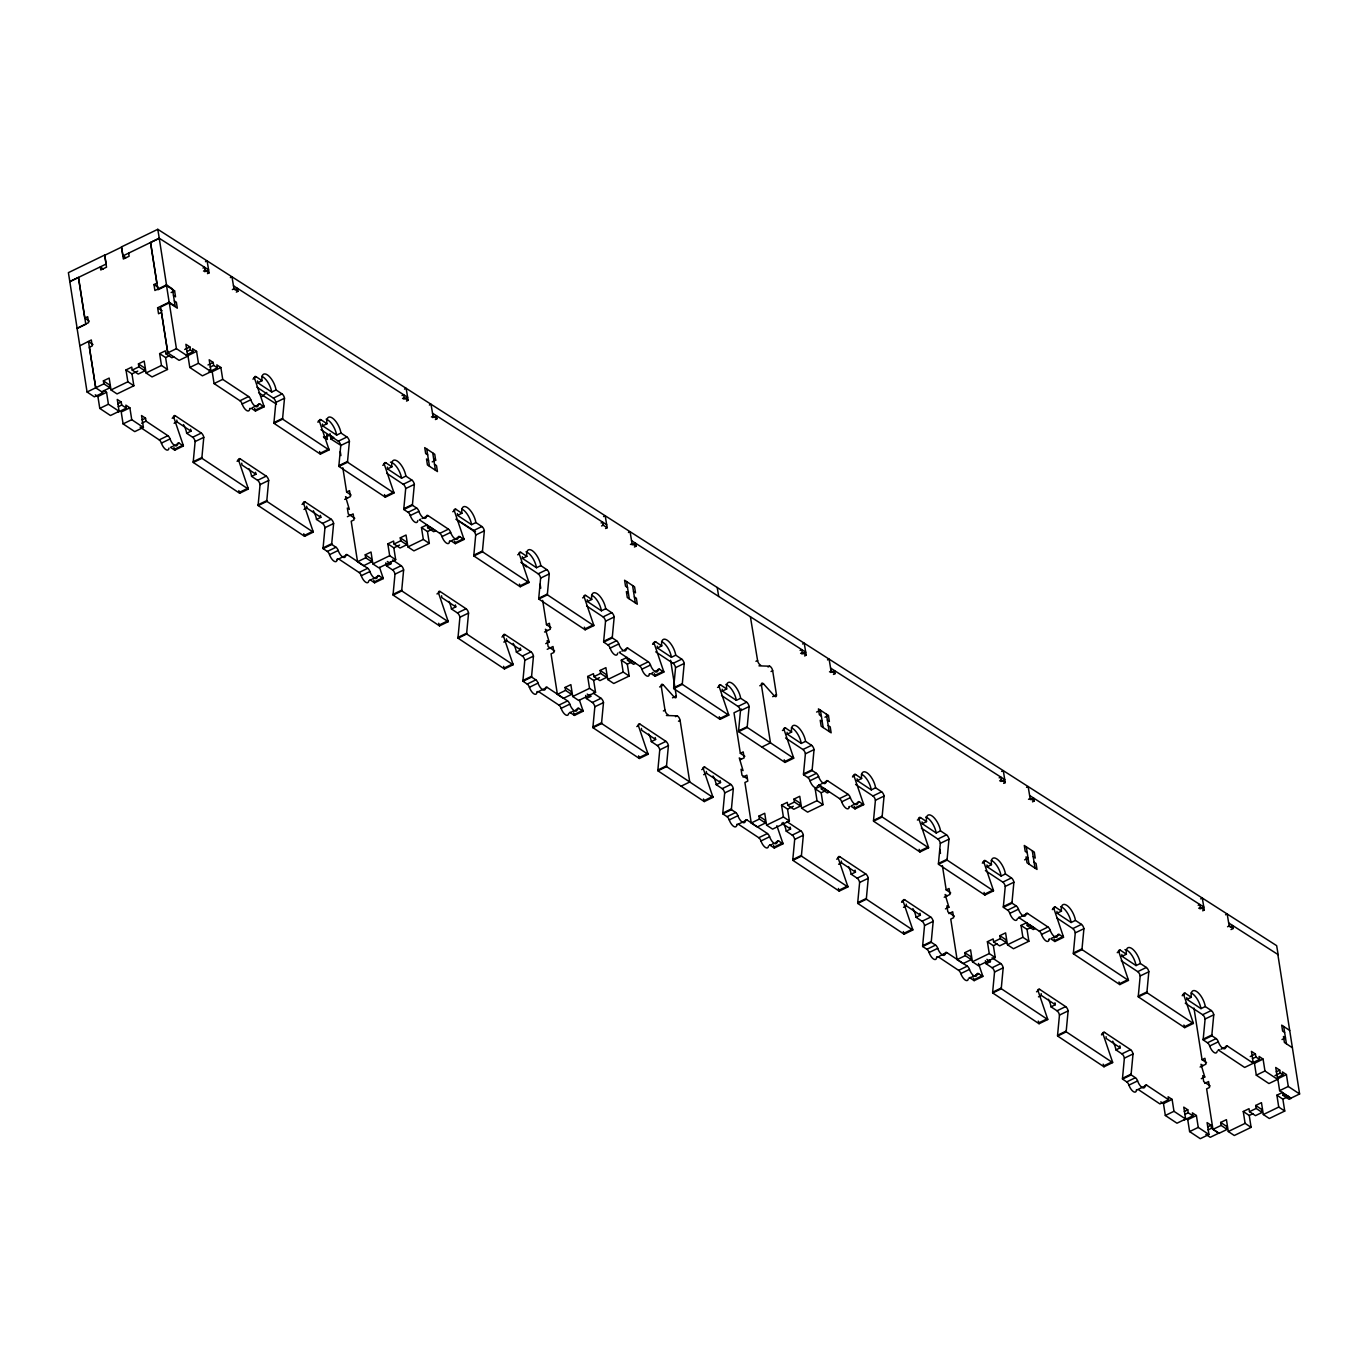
<?xml version="1.0" encoding="UTF-8"?>
<svg xmlns="http://www.w3.org/2000/svg" width="1368" height="1368" viewBox="0 0 1368 1368"><rect width="100%" height="100%" fill="white"/><g stroke="black" fill="none" stroke-linecap="round" stroke-linejoin="round"><path stroke-width="1.5" d="M249.01 468.762A12.38 5.25 64.1 0 1 251.592 476.355L257.594 480.339A3.54 1.505 64.1 0 1 260.057 484.631L258.159 504.775A3.54 1.505 64.1 0 0 258.21 505.561L304.585 536.341L313.221 532.135L266.863 501.372A3.54 1.505 64.1 0 1 266.811 500.585L268.692 480.424A3.54 1.505 64.1 0 0 266.23 476.132L240.255 458.896A3.54 1.505 64.1 0 0 238.716 460.537L248.087 488.154A3.54 1.505 64.1 0 1 248.309 489.06L239.656 493.249L193.298 462.487A3.54 1.505 64.1 0 1 193.247 461.7L195.128 441.556A3.54 1.505 64.1 0 0 192.666 437.247L186.681 433.28A12.38 5.25 64.1 0 0 183.466 424.576M248.309 489.06L201.934 458.297A3.54 1.505 64.1 0 1 201.9 457.511L203.781 437.35A3.54 1.505 64.1 0 0 201.318 433.058L175.343 415.821L173.172 416.864M320.95 429.672L338.306 441.197A3.54 1.505 64.1 0 1 340.769 445.489L338.888 465.633A3.54 1.505 64.1 0 0 338.939 466.437L385.297 497.2L393.95 493.01L347.592 462.23A3.54 1.505 64.1 0 1 347.54 461.444L349.421 441.3A3.54 1.505 64.1 0 0 346.959 437.008L340.957 433.023A12.38 5.25 64.1 0 0 332.339 417.992A12.38 5.25 64.1 0 0 326.969 423.738L320.984 419.754A3.54 1.505 64.1 0 0 319.445 421.395L328.816 449.029A3.54 1.505 64.1 0 1 329.038 449.918L320.386 454.125L274.01 423.345A3.54 1.505 64.1 0 1 273.959 422.558L275.857 402.414A3.54 1.505 64.1 0 0 273.395 398.122L256.91 387.178M329.038 449.918L282.663 419.155A3.54 1.505 64.1 0 1 282.612 418.369L284.51 398.208A3.54 1.505 64.1 0 0 282.047 393.916L276.045 389.948A12.38 5.25 64.1 0 0 267.427 374.918A12.38 5.25 64.1 0 0 262.058 380.663L257.731 382.749A12.38 5.25 64.1 0 1 257.543 380.937M336.973 560.316A7.079 3.01 64.1 0 1 333.638 560.914A7.079 3.01 64.1 0 1 329.534 554.673A3.54 1.505 64.1 0 0 327.345 551.441L323.139 548.654A3.54 1.505 64.1 0 1 323.087 547.85L324.968 527.706A3.54 1.505 64.1 0 0 322.506 523.414L316.504 519.43A12.38 5.25 64.1 0 0 313.306 510.726M370.095 579.844A3.54 1.505 64.1 0 1 370.369 579.998L374.593 582.802L383.245 578.596L379.022 575.808A3.54 1.505 64.1 0 0 377.448 576.526A7.079 3.01 64.1 0 1 374.302 577.997A7.079 3.01 64.1 0 1 369.907 571.533A3.54 1.505 64.1 0 0 367.718 568.301L347.301 554.758A3.54 1.505 64.1 0 0 345.728 555.476A7.079 3.01 64.1 0 1 342.581 556.93A7.079 3.01 64.1 0 1 338.187 550.483A3.54 1.505 64.1 0 0 335.998 547.251L331.774 544.447A3.54 1.505 64.1 0 1 331.723 543.66L333.621 523.516A3.54 1.505 64.1 0 0 331.159 519.224L305.167 501.971L303.012 503.031M448.858 601.39A12.38 5.25 64.1 0 1 451.44 608.965L457.442 612.949A3.54 1.505 64.1 0 1 459.904 617.242L458.024 637.385A3.54 1.505 64.1 0 0 458.058 638.189L504.433 668.952L513.086 664.762L466.71 634A3.54 1.505 64.1 0 1 466.659 633.196L468.557 613.052A3.54 1.505 64.1 0 0 466.095 608.76L440.103 591.523A3.54 1.505 64.1 0 0 438.581 593.165L447.952 620.781A3.54 1.505 64.1 0 1 448.157 621.688L439.504 625.877L393.146 595.114A3.54 1.505 64.1 0 1 393.095 594.311L394.993 574.167A3.54 1.505 64.1 0 0 392.513 569.875L386.528 565.89A12.38 5.25 64.1 0 0 385.81 562.864M417.804 520.541A7.079 3.01 64.1 0 1 414.658 521.995A7.079 3.01 64.1 0 1 410.263 515.531A3.54 1.505 64.1 0 0 408.074 512.299L403.851 509.512A3.54 1.505 64.1 0 1 403.799 508.708L405.697 488.564A3.54 1.505 64.1 0 0 403.235 484.272L386.734 473.328M448.157 621.688L401.799 590.908A3.54 1.505 64.1 0 1 401.747 590.121L403.628 569.977A3.54 1.505 64.1 0 0 401.166 565.685L392.548 559.957M451.372 541.044L455.322 543.66L463.957 539.471L459.751 536.666A3.54 1.505 64.1 0 0 458.177 537.402A7.079 3.01 64.1 0 1 455.031 538.855A7.079 3.01 64.1 0 1 450.636 532.391A3.54 1.505 64.1 0 0 448.447 529.159L428.03 515.616A3.54 1.505 64.1 0 0 426.457 516.334A7.079 3.01 64.1 0 1 423.293 517.805A7.079 3.01 64.1 0 1 418.916 511.341A3.54 1.505 64.1 0 0 416.71 508.109L412.503 505.322A3.54 1.505 64.1 0 1 412.452 504.518L414.35 484.375A3.54 1.505 64.1 0 0 411.871 480.082L405.886 476.098A12.38 5.25 64.1 0 0 397.267 461.067A12.38 5.25 64.1 0 0 391.898 466.813L387.572 468.916A12.38 5.25 64.1 0 1 387.383 467.104M520.798 562.282L538.171 573.808A3.54 1.505 64.1 0 1 540.634 578.1L538.736 598.261A3.54 1.505 64.1 0 0 538.787 599.047L585.145 629.81L593.798 625.621L547.439 594.858A3.54 1.505 64.1 0 1 547.388 594.054L549.269 573.91A3.54 1.505 64.1 0 0 546.807 569.618L540.822 565.634A12.38 5.25 64.1 0 0 532.203 550.603A12.38 5.25 64.1 0 0 526.834 556.349L520.832 552.381A3.54 1.505 64.1 0 0 519.293 554.023L528.664 581.639A3.54 1.505 64.1 0 1 528.886 582.546L520.233 586.735L473.875 555.972A3.54 1.505 64.1 0 1 473.824 555.169L475.705 535.025A3.54 1.505 64.1 0 0 473.243 530.733L455.886 519.207M528.886 582.546L482.511 551.783A3.54 1.505 64.1 0 1 482.476 550.979L484.358 530.835A3.54 1.505 64.1 0 0 481.895 526.543L475.893 522.559A12.38 5.25 64.1 0 0 467.275 507.528A12.38 5.25 64.1 0 0 461.905 513.274L457.579 515.377A12.38 5.25 64.1 0 1 457.408 513.564M536.82 692.943A7.079 3.01 64.1 0 1 533.486 693.542A7.079 3.01 64.1 0 1 529.399 687.283A3.54 1.505 64.1 0 0 527.193 684.068L522.986 681.264A3.54 1.505 64.1 0 1 522.935 680.477L524.816 660.316A3.54 1.505 64.1 0 0 522.354 656.024L516.369 652.057A12.38 5.25 64.1 0 0 513.171 643.353M569.806 712.403A3.54 1.505 64.1 0 1 570.234 712.625L574.44 715.413L583.093 711.223L578.886 708.419A3.54 1.505 64.1 0 0 577.313 709.154A7.079 3.01 64.1 0 1 574.15 710.608A7.079 3.01 64.1 0 1 569.772 704.144A3.54 1.505 64.1 0 0 567.566 700.929L547.149 687.369A3.54 1.505 64.1 0 0 545.576 688.104A7.079 3.01 64.1 0 1 542.429 689.558A7.079 3.01 64.1 0 1 538.034 683.094A3.54 1.505 64.1 0 0 535.846 679.862L531.639 677.074A3.54 1.505 64.1 0 1 531.588 676.271L533.469 656.127A3.54 1.505 64.1 0 0 531.006 651.835L505.031 634.598L502.86 635.641M648.706 734A12.38 5.25 64.1 0 1 651.305 741.593L657.29 745.56A3.54 1.505 64.1 0 1 659.752 749.869L657.871 770.013A3.54 1.505 64.1 0 0 657.923 770.8L704.281 801.58L712.933 797.373L666.558 766.61A3.54 1.505 64.1 0 1 666.524 765.823L668.405 745.663A3.54 1.505 64.1 0 0 665.942 741.37L639.967 724.134A3.54 1.505 64.1 0 0 638.428 725.775L647.799 753.392A3.54 1.505 64.1 0 1 648.022 754.298L639.369 758.488L592.994 727.725A3.54 1.505 64.1 0 1 592.942 726.938L594.841 706.777A3.54 1.505 64.1 0 0 592.378 702.485L586.376 698.518A12.38 5.25 64.1 0 0 585.658 695.474M617.652 653.152A7.079 3.01 64.1 0 1 614.506 654.605A7.079 3.01 64.1 0 1 610.111 648.158A3.54 1.505 64.1 0 0 607.922 644.926L603.698 642.122A3.54 1.505 64.1 0 1 603.664 641.336L605.545 621.192A3.54 1.505 64.1 0 0 603.083 616.882L586.598 605.956M648.022 754.298L601.646 723.535A3.54 1.505 64.1 0 1 601.595 722.731L603.493 702.588A3.54 1.505 64.1 0 0 601.031 698.296L593.284 693.149M651.219 673.654L655.169 676.271L663.822 672.081L659.598 669.277A3.54 1.505 64.1 0 0 658.025 670.012A7.079 3.01 64.1 0 1 654.879 671.466A7.079 3.01 64.1 0 1 650.484 665.019A3.54 1.505 64.1 0 0 648.295 661.787L627.878 648.227A3.54 1.505 64.1 0 0 626.305 648.962A7.079 3.01 64.1 0 1 623.158 650.416A7.079 3.01 64.1 0 1 618.764 643.952A3.54 1.505 64.1 0 0 616.575 640.737L612.351 637.933A3.54 1.505 64.1 0 1 612.3 637.146L614.198 616.985A3.54 1.505 64.1 0 0 611.735 612.693L605.733 608.726A12.38 5.25 64.1 0 0 597.115 593.695A12.38 5.25 64.1 0 0 591.745 599.441L587.419 601.527A12.38 5.25 64.1 0 1 587.248 599.714M721.534 695.491L738.019 706.435A3.54 1.505 64.1 0 1 740.481 710.727L738.583 730.871A3.54 1.505 64.1 0 0 738.635 731.658L785.01 762.438L793.662 758.231L747.287 727.468A3.54 1.505 64.1 0 1 747.236 726.682L749.134 706.538A3.54 1.505 64.1 0 0 746.671 702.229L740.669 698.261A12.38 5.25 64.1 0 0 732.051 683.231A12.38 5.25 64.1 0 0 726.682 688.976L720.679 684.992A3.54 1.505 64.1 0 0 719.158 686.633L728.528 714.25A3.54 1.505 64.1 0 1 728.734 715.156L720.081 719.346L673.723 688.583A3.54 1.505 64.1 0 1 673.672 687.796L675.553 667.652A3.54 1.505 64.1 0 0 673.09 663.343L655.734 651.835M728.734 715.156L682.375 684.393A3.54 1.505 64.1 0 1 682.324 683.607L684.205 663.446A3.54 1.505 64.1 0 0 681.743 659.154L675.758 655.186A12.38 5.25 64.1 0 0 667.122 640.156A12.38 5.25 64.1 0 0 661.753 645.901L657.444 647.987A12.38 5.25 64.1 0 1 657.256 646.175M738.412 824.117L736.788 824.904A7.079 3.01 64.1 0 1 733.641 826.375A7.079 3.01 64.1 0 1 729.247 819.911A3.54 1.505 64.1 0 0 727.058 816.679L722.834 813.875A3.54 1.505 64.1 0 1 722.783 813.088L724.681 792.944A3.54 1.505 64.1 0 0 722.219 788.652L716.216 784.668A12.38 5.25 64.1 0 0 713.019 775.964M769.517 844.979A3.54 1.505 64.1 0 1 770.081 845.236L774.305 848.04L782.941 843.834L778.734 841.046A3.54 1.505 64.1 0 0 777.161 841.765A7.079 3.01 64.1 0 1 774.014 843.218A7.079 3.01 64.1 0 1 769.62 836.771A3.54 1.505 64.1 0 0 767.431 833.539L747.014 819.996A3.54 1.505 64.1 0 0 745.423 820.714A7.079 3.01 64.1 0 1 742.277 822.168A7.079 3.01 64.1 0 1 737.899 815.721A3.54 1.505 64.1 0 0 735.693 812.489L731.487 809.685A3.54 1.505 64.1 0 1 731.435 808.898L733.316 788.755A3.54 1.505 64.1 0 0 730.854 784.445L704.879 767.209L702.724 768.269M848.553 866.628A12.38 5.25 64.1 0 1 851.153 874.203L857.155 878.188A3.54 1.505 64.1 0 1 859.617 882.48L857.719 902.624A3.54 1.505 64.1 0 0 857.77 903.427L904.128 934.19L912.781 930.001L866.423 899.221A3.54 1.505 64.1 0 1 866.371 898.434L868.252 878.29A3.54 1.505 64.1 0 0 865.79 873.998L839.815 856.744A3.54 1.505 64.1 0 0 838.276 858.386L847.647 886.019A3.54 1.505 64.1 0 1 847.869 886.926L839.217 891.115L792.859 860.335A3.54 1.505 64.1 0 1 792.807 859.549L794.688 839.405A3.54 1.505 64.1 0 0 792.226 835.113L786.224 831.128A12.38 5.25 64.1 0 0 783.026 822.424M817.5 785.779A7.079 3.01 64.1 0 1 814.353 787.233A7.079 3.01 64.1 0 1 809.976 780.769A3.54 1.505 64.1 0 0 807.77 777.537L803.563 774.75A3.54 1.505 64.1 0 1 803.512 773.946L805.393 753.802A3.54 1.505 64.1 0 0 802.931 749.51L785.574 737.985M847.869 886.926L801.494 856.146A3.54 1.505 64.1 0 1 801.443 855.359L803.341 835.215A3.54 1.505 64.1 0 0 800.879 830.906L787.01 821.706M851.341 806.453L855.017 808.898L863.67 804.692L859.463 801.904A3.54 1.505 64.1 0 0 857.873 802.623A7.079 3.01 64.1 0 1 854.726 804.093A7.079 3.01 64.1 0 1 850.349 797.63A3.54 1.505 64.1 0 0 848.143 794.398L827.726 780.854A3.54 1.505 64.1 0 0 826.152 781.573A7.079 3.01 64.1 0 1 823.006 783.043A7.079 3.01 64.1 0 1 818.611 776.579A3.54 1.505 64.1 0 0 816.422 773.347L812.216 770.543A3.54 1.505 64.1 0 1 812.164 769.756L814.045 749.613A3.54 1.505 64.1 0 0 811.583 745.321L805.581 741.336A12.38 5.25 64.1 0 0 796.963 726.305A12.38 5.25 64.1 0 0 791.593 732.051L787.267 734.154A12.38 5.25 64.1 0 1 787.096 732.342M921.382 828.102L937.867 839.046A3.54 1.505 64.1 0 1 940.329 843.338L938.448 863.482A3.54 1.505 64.1 0 0 938.499 864.285L984.857 895.048L993.51 890.859L947.135 860.096A3.54 1.505 64.1 0 1 947.101 859.292L948.982 839.148A3.54 1.505 64.1 0 0 946.519 834.856L940.517 830.872A12.38 5.25 64.1 0 0 931.899 815.841A12.38 5.25 64.1 0 0 926.529 821.587L920.544 817.619A3.54 1.505 64.1 0 0 919.005 819.261L928.376 846.877A3.54 1.505 64.1 0 1 928.581 847.784L919.946 851.973L873.571 821.21A3.54 1.505 64.1 0 1 873.519 820.407L875.417 800.263A3.54 1.505 64.1 0 0 872.955 795.971L855.581 784.445M928.581 847.784L882.223 817.004A3.54 1.505 64.1 0 1 882.172 816.217L884.07 796.073A3.54 1.505 64.1 0 0 881.608 791.781L875.605 787.797A12.38 5.25 64.1 0 0 866.987 772.766A12.38 5.25 64.1 0 0 861.618 778.512L857.291 780.615A12.38 5.25 64.1 0 1 857.103 778.802M937.713 957.001L936.635 957.532A7.079 3.01 64.1 0 1 933.489 958.985A7.079 3.01 64.1 0 1 929.094 952.521A3.54 1.505 64.1 0 0 926.905 949.289L922.682 946.502A3.54 1.505 64.1 0 1 922.648 945.715L924.529 925.555A3.54 1.505 64.1 0 0 922.066 921.262L916.064 917.278A12.38 5.25 64.1 0 0 912.866 908.574M969.228 977.573A3.54 1.505 64.1 0 1 969.929 977.846L974.153 980.651L982.805 976.461L978.582 973.657A3.54 1.505 64.1 0 0 977.009 974.392A7.079 3.01 64.1 0 1 973.862 975.846A7.079 3.01 64.1 0 1 969.467 969.382A3.54 1.505 64.1 0 0 967.279 966.15L946.861 952.607A3.54 1.505 64.1 0 0 945.288 953.342A7.079 3.01 64.1 0 1 942.142 954.796A7.079 3.01 64.1 0 1 937.747 948.332A3.54 1.505 64.1 0 0 935.558 945.1L931.334 942.313A3.54 1.505 64.1 0 1 931.283 941.509L933.181 921.365A3.54 1.505 64.1 0 0 930.719 917.073L904.727 899.836L902.025 901.136M1048.418 999.239A12.38 5.25 64.1 0 1 1051 1006.831L1057.002 1010.798A3.54 1.505 64.1 0 1 1059.465 1015.09L1057.567 1035.251A3.54 1.505 64.1 0 0 1057.618 1036.038L1103.993 1066.784L1112.629 1062.594L1066.27 1031.848A3.54 1.505 64.1 0 1 1066.219 1031.044L1068.117 1010.901A3.54 1.505 64.1 0 0 1065.655 1006.609L1039.663 989.372A3.54 1.505 64.1 0 0 1038.141 991.013L1047.495 1018.63A3.54 1.505 64.1 0 1 1047.717 1019.536L1039.064 1023.726L992.706 992.963A3.54 1.505 64.1 0 1 992.655 992.159L994.536 972.015A3.54 1.505 64.1 0 0 992.074 967.723L986.089 963.739A12.38 5.25 64.1 0 0 985.37 960.712M1017.313 918.715A7.079 3.01 64.1 0 1 1014.064 919.741A7.079 3.01 64.1 0 1 1009.823 913.396A3.54 1.505 64.1 0 0 1007.635 910.165L1003.411 907.36A3.54 1.505 64.1 0 1 1003.36 906.574L1005.258 886.413A3.54 1.505 64.1 0 0 1002.795 882.121L985.422 870.612M1047.717 1019.536L1001.359 988.773A3.54 1.505 64.1 0 1 1001.308 987.97L1003.189 967.826A3.54 1.505 64.1 0 0 1000.726 963.534L992.108 957.805M1051.188 939.064L1054.882 941.509L1063.517 937.319L1059.311 934.515A3.54 1.505 64.1 0 0 1057.738 935.25A7.079 3.01 64.1 0 1 1054.591 936.704A7.079 3.01 64.1 0 1 1050.197 930.24A3.54 1.505 64.1 0 0 1048.008 927.025L1027.59 913.465A3.54 1.505 64.1 0 0 1026 914.2A7.079 3.01 64.1 0 1 1022.854 915.654A7.079 3.01 64.1 0 1 1018.476 909.19A3.54 1.505 64.1 0 0 1016.27 905.958L1012.063 903.171A3.54 1.505 64.1 0 1 1012.012 902.367L1013.893 882.223A3.54 1.505 64.1 0 0 1011.431 877.931L1005.446 873.947A12.38 5.25 64.1 0 0 996.827 858.916A12.38 5.25 64.1 0 0 991.458 864.661L987.132 866.765A12.38 5.25 64.1 0 1 986.944 864.952M1121.23 960.729L1137.714 971.656A3.54 1.505 64.1 0 1 1140.194 975.965L1138.296 996.109A3.54 1.505 64.1 0 0 1138.347 996.896L1184.705 1027.642L1193.358 1023.452L1147 992.706A3.54 1.505 64.1 0 1 1146.948 991.92L1148.829 971.759A3.54 1.505 64.1 0 0 1146.367 967.467L1140.382 963.5A12.38 5.25 64.1 0 0 1131.746 948.469A12.38 5.25 64.1 0 0 1126.394 954.214L1120.392 950.23A3.54 1.505 64.1 0 0 1118.853 951.871L1128.224 979.488A3.54 1.505 64.1 0 1 1128.446 980.394L1119.793 984.584L1073.435 953.821A3.54 1.505 64.1 0 1 1073.384 953.034L1075.265 932.873A3.54 1.505 64.1 0 0 1072.803 928.581L1057.19 918.219M1128.446 980.394L1082.071 949.631A3.54 1.505 64.1 0 1 1082.02 948.828L1083.918 928.684A3.54 1.505 64.1 0 0 1081.455 924.392L1075.453 920.408A12.38 5.25 64.1 0 0 1066.835 905.377A12.38 5.25 64.1 0 0 1061.465 911.122L1057.139 913.225A12.38 5.25 64.1 0 1 1056.968 911.413M1137.56 1089.595L1136.483 1090.125A7.079 3.01 64.1 0 1 1133.337 1091.579A7.079 3.01 64.1 0 1 1128.942 1085.115A3.54 1.505 64.1 0 0 1126.753 1081.9L1122.547 1079.095A3.54 1.505 64.1 0 1 1122.495 1078.309L1124.376 1058.148A3.54 1.505 64.1 0 0 1121.914 1053.856L1115.912 1049.889A12.38 5.25 64.1 0 0 1112.714 1041.185M1146.709 1085.2L1138.056 1089.39L1159.927 1103.925L1168.58 1099.718L1146.709 1085.2A3.54 1.505 64.1 0 0 1145.136 1085.935A7.079 3.01 64.1 0 1 1141.989 1087.389A7.079 3.01 64.1 0 1 1137.595 1080.925A3.54 1.505 64.1 0 0 1135.406 1077.693L1131.182 1074.906A3.54 1.505 64.1 0 1 1131.131 1074.102L1133.029 1053.958A3.54 1.505 64.1 0 0 1130.566 1049.666L1104.592 1032.43L1101.873 1033.729M1217.161 1051.342A7.079 3.01 64.1 0 1 1213.912 1052.368A7.079 3.01 64.1 0 1 1209.671 1046.007A3.54 1.505 64.1 0 0 1207.482 1042.775L1203.259 1039.954A3.54 1.505 64.1 0 1 1203.207 1039.167L1205.105 1019.006A3.54 1.505 64.1 0 0 1202.643 1014.714L1185.269 1003.206M1218.221 1050.025A3.54 1.505 64.1 0 1 1218.785 1050.282L1244.658 1067.45L1253.293 1063.244L1227.438 1046.092A3.54 1.505 64.1 0 0 1225.865 1046.811A7.079 3.01 64.1 0 1 1222.718 1048.264A7.079 3.01 64.1 0 1 1218.324 1041.817A3.54 1.505 64.1 0 0 1216.135 1038.586L1211.911 1035.764A3.54 1.505 64.1 0 1 1211.86 1034.977L1213.758 1014.817A3.54 1.505 64.1 0 0 1211.279 1010.525L1205.293 1006.54A12.38 5.25 64.1 0 0 1196.675 991.543A12.38 5.25 64.1 0 0 1191.306 997.272L1186.979 999.358A12.38 5.25 64.1 0 1 1186.808 997.546M261.955 396.532L266.76 392.479M1211.911 1035.764L1203.259 1039.954M1228.686 922.972L1278.157 954.642L1276.652 945.664L157.782 229.311L121.495 246.89L123 255.867L125.873 257.697M204.755 271.719L208.603 269.855L159.235 238.254L150.583 242.444L157.953 289.76L166.605 285.57L174.591 290.871L175.531 296.805L173.531 295.488M123 255.867L159.269 238.271L157.782 229.311M78.438 277.601L84.782 318.111L87.672 316.709L88.595 322.643L77.07 328.234L79.789 345.557M166.434 284.903L169.153 302.225L175.155 306.193L172.436 288.887L166.434 284.903L154.909 290.495L153.986 284.561L156.858 283.159L150.514 242.649M205.474 261.681L207.098 260.895L209.099 272.848L207.474 273.634M202.994 268.094L204.619 267.307L205.114 270.3L209.099 272.848M203.49 271.086L205.114 270.3M171.137 292.547L174.591 290.871M186.133 355.064L193.042 351.713L190.357 349.917L189.895 346.959L185.894 344.308L187.758 356.176L179.105 360.365L167.785 352.858L161.441 312.349L158.551 313.751L157.628 307.8L169.153 302.225M174.369 300.926L176.369 302.243L177.31 308.176L169.29 302.875L160.637 307.065L167.785 352.858M230.354 277.601L231.979 276.815L233.979 288.785L237.964 291.333L236.339 292.119M232.355 289.571L233.979 288.785M234.749 289.64L237.451 288.34L237.964 291.333M101.694 391.778L109.867 387.811L103.865 383.844L103.404 380.868L109.166 378.081L111.03 389.948L117.032 393.933L133.842 385.776L131.978 373.892L125.993 369.924L131.755 367.12L132.217 370.095L138.219 374.08L144.905 370.831L144.444 367.855L138.442 363.888L144.204 361.084L146.068 372.968L152.053 376.935L167.477 369.463L165.613 357.595L159.628 353.611L165.391 350.824L165.853 353.782L171.855 357.766L173.77 356.826M87.056 392L94.375 396.857L103.028 392.667L95.709 387.794L89.365 347.284L92.237 345.899L91.314 339.965L79.857 345.796L87.056 392L103.865 383.844M132.217 370.095L138.903 366.846L144.905 370.831M165.853 353.782L176.421 348.669L187.758 356.176M131.978 373.892L137.758 371.104M165.613 357.595L169.461 355.731M184.697 349.473L189.895 346.959M186.886 351.593L190.357 349.917M97.915 396.532L106.567 392.342L108.414 404.227L119.119 411.306L110.466 415.513L99.778 408.416L97.915 396.532L95.247 394.771M111.03 389.948L127.857 381.792L133.842 385.776M146.068 372.968L161.475 365.478L167.477 369.463M211.065 371.651L198.445 363.272L196.582 351.388L187.929 355.594L189.793 367.462L202.413 375.841L211.065 371.651L209.201 359.784L213.203 362.434L213.665 365.393L217.341 367.821L208.688 372.028M99.778 408.416L108.414 404.227M189.793 367.462L198.445 363.272M117.785 403.765L121.239 402.089L121.718 405.048L126.352 408.126L117.699 412.315M118.247 406.724L121.718 405.048M208.022 364.948L213.203 362.434M210.21 367.069L213.665 365.393M143.401 427.432L131.738 419.685L129.875 407.818L121.222 412.007L123.086 423.892L134.748 431.621L143.401 427.432L141.537 415.547L145.538 418.198L146 421.156L167.871 435.691A3.54 1.505 64.1 0 1 170.06 438.923A7.079 3.01 64.1 0 0 174.454 445.369A7.079 3.01 64.1 0 0 177.601 443.916A3.54 1.505 64.1 0 1 179.174 443.181L183.38 445.985L174.745 450.175L170.521 447.387L172.197 446.532M209.56 369.941L212.211 371.703L220.864 367.513L222.727 379.381L248.6 396.549A3.54 1.505 64.1 0 1 250.789 399.781A7.079 3.01 64.1 0 0 255.166 406.228A7.079 3.01 64.1 0 0 258.33 404.774A3.54 1.505 64.1 0 1 259.903 404.056L264.109 406.843L255.457 411.033L251.507 408.416M123.086 423.892L131.738 419.685M212.211 371.703L214.075 383.57L222.727 379.381M142.067 419.873L145.538 418.198M141.673 423.259L146 421.156M253.901 377.722L256.055 376.679L262.058 380.663M172.18 418.249L173.804 417.462A3.54 1.505 64.1 0 1 175.343 415.821M252.909 379.107L254.533 378.32A3.54 1.505 64.1 0 1 256.055 376.679M174.129 423.293L177.002 421.891L190.99 431.176L186.681 433.28M140.083 427.175L159.218 439.88L167.871 435.691M214.075 383.57L239.947 400.738L248.6 396.549M159.218 439.88A3.54 1.505 64.1 0 1 161.407 443.112L170.06 438.923M239.947 400.738A3.54 1.505 64.1 0 1 242.136 403.97L250.789 399.781M257.731 382.749L271.719 392.035L276.045 389.948M173.223 446.071L174.899 445.233M175.925 444.754L179.174 443.181M250.754 408.451L249.677 408.964A3.54 1.505 64.1 0 1 249.831 408.382M252.328 407.715L254.003 406.877M255.029 406.416L259.903 404.056M192.666 437.247L201.318 433.058M273.395 398.122L282.047 393.916M174.745 450.175A3.54 1.505 64.1 0 0 174.523 449.268L183.175 445.079L173.804 417.462M255.457 411.033A3.54 1.505 64.1 0 0 255.252 410.143L263.887 405.937L254.533 378.32M195.128 441.556L203.781 437.35M275.857 402.414L284.51 398.208M193.247 461.7L201.9 457.511M273.959 422.558L282.612 418.369M193.298 462.487L201.934 458.297M274.01 423.345L282.663 419.155M237.553 460.212L240.255 458.896M318.282 421.07L320.984 419.754M237.109 461.324L238.716 460.537M317.821 422.182L319.445 421.395M322.472 424.029A12.38 5.25 64.1 0 0 322.643 425.841L326.969 423.738M404.518 389.111L406.142 388.324L408.143 400.294L406.518 401.081M402.038 395.54L403.663 394.753L404.159 397.746L408.143 400.294M402.534 398.533L404.159 397.746M324.045 437.828L329.808 435.041M403.799 399.165L407.647 397.301L233.483 285.792M251.592 476.355L255.919 474.251A12.38 5.25 64.1 0 0 255.508 472.285M322.643 425.841L336.648 435.109L340.957 433.023M329.996 433.605L330.902 438.991L333.792 437.589L331.124 435.896M257.594 480.339L266.23 476.132M338.306 441.197L346.959 437.008M239.656 493.249A3.54 1.505 64.1 0 0 239.434 492.36L248.087 488.154M320.386 454.125A3.54 1.505 64.1 0 0 320.163 453.218L328.816 449.029M260.057 484.631L268.692 480.424M340.769 445.489L349.421 441.3M429.398 405.048L431.023 404.261L433.023 416.214L436.99 418.762L435.383 419.548M431.399 417.001L433.023 416.214M432.716 417.616L436.495 415.769L436.99 418.762M258.159 504.775L266.811 500.585M338.888 465.633L347.54 461.444M258.21 505.561L266.863 501.372M338.939 466.437L347.592 462.23M383.741 463.889L385.896 462.846L391.898 466.813M302.02 504.399L303.645 503.612A3.54 1.505 64.1 0 1 305.167 501.971M382.749 465.274L384.357 464.487A3.54 1.505 64.1 0 1 385.896 462.846M303.97 509.443L306.842 508.058L320.83 517.343L316.504 519.43M342.821 467.753L346.634 492.053L349.507 490.65L350.447 496.584L344.685 499.388M432.202 461.871L435.657 460.195L434.733 454.261L424.73 447.627L425.67 453.56L427.671 454.894M387.572 468.916L401.559 478.201L405.886 476.098M322.506 523.414L331.159 519.224M403.235 484.272L411.871 480.082M304.585 536.341A3.54 1.505 64.1 0 0 304.363 535.435L313.016 531.246L303.645 503.612M385.297 497.2A3.54 1.505 64.1 0 0 385.092 496.293L393.727 492.104L384.357 464.487M324.968 527.706L333.621 523.516M347.387 516.694L353.149 513.906L354.09 519.84L351.2 521.242L357.544 561.735L363.546 565.719L371.703 561.752L371.241 558.794L365.239 554.809L371.019 552.022L372.865 563.89L378.868 567.874L395.677 559.717L393.83 547.85L387.828 543.865L393.591 541.061L394.052 544.036L400.054 548.021L406.741 544.772L406.279 541.813L400.277 537.829L406.039 535.025L407.903 546.909L413.906 550.876L429.313 543.404L427.466 531.536L421.464 527.552L427.226 524.765L427.688 527.723L433.69 531.707L435.605 530.784L429.62 526.8L427.688 527.723M405.697 488.564L414.35 484.375M323.087 547.85L331.723 543.66M403.799 508.708L412.452 504.518M323.139 548.654L331.774 544.447M403.851 509.512L412.503 505.322M327.345 551.441L335.998 547.251M408.074 512.299L416.71 508.109M329.534 554.673L338.187 550.483M410.263 515.531L418.916 511.341M337.075 559.683L338.7 558.896M339.726 558.418L341.897 557.375M342.428 557.118L347.301 554.758M420.506 519.224L419.377 519.806L439.795 533.366A3.54 1.505 64.1 0 1 441.984 536.581A7.079 3.01 64.1 0 0 446.378 543.045A7.079 3.01 64.1 0 0 449.525 541.591L450.602 541.061M422.079 518.489L423.704 517.72M424.781 517.189L428.03 515.616M453.749 510.349L455.92 509.306L461.905 513.274M452.757 511.735L454.381 510.948A3.54 1.505 64.1 0 1 455.92 509.306M357.544 561.735L365.718 557.785L371.703 561.752M394.052 544.036L400.738 540.788L406.741 544.772M393.83 547.85L399.593 545.045M427.466 531.536L431.296 529.673M372.865 563.89L389.692 555.733L395.677 559.717M407.903 546.909L423.328 539.437L429.313 543.404M338.648 558.948L359.066 572.491L367.718 568.301M439.795 533.366L448.447 529.159M359.066 572.491A3.54 1.505 64.1 0 1 361.272 575.723L369.907 571.533M441.984 536.581L450.636 532.391M386.528 565.89L390.855 563.804A12.38 5.25 64.1 0 0 390.444 561.821M457.579 515.377L471.567 524.662L475.893 522.559M369.89 580.203L371.498 579.416M372.541 578.955L374.695 577.894M375.824 577.313L379.022 575.808M452.175 540.343L453.8 539.556M454.877 539.026L459.751 536.666M392.513 569.875L401.166 565.685M473.243 530.733L481.895 526.543M374.593 582.802A3.54 1.505 64.1 0 0 374.37 581.896L383.023 577.706L379.517 567.344M455.322 543.66A3.54 1.505 64.1 0 0 455.099 542.754L463.752 538.564L454.381 510.948M394.993 574.167L403.628 569.977M475.705 535.025L484.358 530.835M393.095 594.311L401.747 590.121M473.824 555.169L482.476 550.979M393.146 595.114L401.799 590.908M473.875 555.972L482.511 551.783M438.495 592.31L440.103 591.523M519.207 553.168L520.832 552.381M436.956 593.951L438.581 593.165M517.668 554.809L519.293 554.023M603.562 516.557L605.186 515.77L607.187 527.723L605.562 528.51M522.319 556.639A12.38 5.25 64.1 0 0 522.508 558.452L526.834 556.349M601.082 522.969L602.707 522.183L603.202 525.175L607.187 527.723M601.578 525.962L603.202 525.175M451.44 608.965L455.766 606.879A12.38 5.25 64.1 0 0 455.356 604.913M522.508 558.452L536.495 567.737L540.822 565.634M457.442 612.949L466.095 608.76M538.171 573.808L546.807 569.618M628.442 532.477L630.067 531.69L632.05 543.66L636.034 546.208L634.41 546.995M439.504 625.877A3.54 1.505 64.1 0 0 439.299 624.971L447.952 620.781M520.233 586.735A3.54 1.505 64.1 0 0 520.011 585.829L528.664 581.639M459.904 617.242L468.557 613.052M540.634 578.1L549.269 573.91M630.443 544.447L632.05 543.66M632.084 544.891L635.539 543.216L636.034 546.208M458.024 637.385L466.659 633.196M538.736 598.261L547.388 594.054M458.058 638.189L466.71 634M538.787 599.047L547.439 594.858M583.589 596.499L585.743 595.456L591.745 599.441M501.868 637.026L503.492 636.24A3.54 1.505 64.1 0 1 505.031 634.598M582.597 597.884L584.221 597.098A3.54 1.505 64.1 0 1 585.743 595.456M503.817 642.071L506.707 640.669L520.695 649.954L516.369 652.057M542.668 600.364L546.482 624.663L549.372 623.278L550.295 629.212L544.532 631.999M587.419 601.527L601.407 610.812L605.733 608.726M545.729 643.661L549.201 641.985L545.422 629.28L547.405 630.597M522.354 656.024L531.006 651.835M603.083 616.882L611.735 612.693M504.433 668.952A3.54 1.505 64.1 0 0 504.211 668.046L512.863 663.856L503.492 636.24M585.145 629.81A3.54 1.505 64.1 0 0 584.94 628.904L593.592 624.714L584.221 597.098M547.234 649.321L553.014 646.517L553.937 652.451L551.048 653.853L557.392 694.363L563.394 698.347L571.567 694.38L571.089 691.404L565.104 687.437L570.866 684.633L572.73 696.5L578.715 700.484L595.542 692.328L593.678 680.46L587.676 676.476L593.456 673.689L593.917 676.647L599.902 680.631L606.588 677.399L606.127 674.424L600.142 670.44L605.904 667.652L607.751 679.52L613.753 683.504L629.177 676.031L627.313 664.147L621.311 660.18L627.091 657.375L627.553 660.351L633.538 664.318L635.47 663.394L629.468 659.41L627.553 660.351M524.816 660.316L533.469 656.127M605.545 621.192L614.198 616.985M522.935 680.477L531.588 676.271M603.664 641.336L612.3 637.146M522.986 681.264L531.639 677.074M603.698 642.122L612.351 637.933M527.193 684.068L535.846 679.862M607.922 644.926L616.575 640.737M529.399 687.283L538.034 683.094M610.111 648.158L618.764 643.952M538.547 691.507L536.923 692.293A3.54 1.505 64.1 0 1 537.231 691.49M539.591 691.045L541.249 690.19M542.292 689.729L547.149 687.369M620.354 651.852L619.225 652.433L639.643 665.977A3.54 1.505 64.1 0 1 641.849 669.209A7.079 3.01 64.1 0 0 646.226 675.655A7.079 3.01 64.1 0 0 649.372 674.202L650.467 673.689M621.927 651.117L623.056 650.535M624.629 649.8L627.878 648.227M653.066 643.234L655.768 641.917L661.753 645.901M652.604 644.345L654.229 643.558A3.54 1.505 64.1 0 1 655.768 641.917M557.392 694.363L565.565 690.395L571.567 694.38M593.917 676.647L600.603 673.415L606.588 677.399M593.678 680.46L599.441 677.673M627.313 664.147L631.161 662.283M572.73 696.5L589.54 688.361L595.542 692.328M607.751 679.52L623.175 672.047L629.177 676.031M538.496 691.558L558.931 705.119L567.566 700.929M639.643 665.977L648.295 661.787M558.931 705.119A3.54 1.505 64.1 0 1 561.119 708.35L569.772 704.144M641.849 669.209L650.484 665.019M586.376 698.518L590.702 696.415A12.38 5.25 64.1 0 0 590.292 694.448M657.444 647.987L671.431 657.273L675.758 655.186M569.738 712.813L571.362 712.027M572.388 711.565L574.064 710.727M575.689 709.941L578.886 708.419M652.04 672.953L653.169 672.372M654.742 671.637L655.87 671.055M656.401 670.799L659.598 669.277M592.378 702.485L601.031 698.296M673.09 663.343L681.743 659.154M574.44 715.413A3.54 1.505 64.1 0 0 574.235 714.506L582.871 710.317L579.365 699.954M655.169 676.271A3.54 1.505 64.1 0 0 654.947 675.365L663.6 671.175L654.229 643.558M594.841 706.777L603.493 702.588M675.553 667.652L684.205 663.446M659.615 686.958L663.377 685.026L674.15 697.047A3.54 1.505 64.1 0 0 676.271 695.919L670.594 660.248M592.942 726.938L601.595 722.731M673.672 687.796L682.324 683.607M592.994 727.725L601.646 723.535M673.723 688.583L682.375 684.393M672.526 697.834L674.15 697.047M674.646 696.705L676.271 695.919M755.957 661.308L757.581 660.522L750.399 616.746M663.377 710.95L665.002 710.163L661.24 686.172A3.54 1.505 64.1 0 1 663.377 685.026M802.606 643.986L804.23 643.199L806.231 655.169L804.606 655.956M758.966 665.857L769.654 666.199A3.54 1.505 64.1 0 1 772.681 670.747L776.443 694.756A3.54 1.505 64.1 0 1 774.305 695.885L772.681 696.671M638.343 724.92L639.967 724.134M719.055 685.778L720.679 684.992M636.804 726.562L638.428 725.775M717.533 687.42L719.158 686.633M800.126 650.416L801.751 649.629L802.246 652.621L806.231 655.169M666.404 715.498L677.092 715.857A3.54 1.505 64.1 0 1 680.101 720.406L689.746 782L681.093 786.19M768.046 666.986L769.654 666.199M722.184 689.25A12.38 5.25 64.1 0 0 722.355 691.062L726.682 688.976M800.622 653.391L802.246 652.621M801.887 654.041L805.735 652.177L631.554 540.668M675.467 716.644L677.092 715.857M771.056 671.534L772.681 670.747M678.477 721.192L680.101 720.406M761.925 684.65L763.532 683.863L774.305 695.885M759.787 685.778L761.412 684.992A3.54 1.505 64.1 0 1 763.532 683.863M651.305 741.593L655.614 739.49A12.38 5.25 64.1 0 0 655.204 737.523M722.355 691.062L736.343 700.348L740.669 698.261M827.486 659.906L829.094 659.12L831.094 671.089L835.079 673.637L833.454 674.424M657.29 745.56L665.942 741.37M738.019 706.435L746.671 702.229M639.369 758.488A3.54 1.505 64.1 0 0 639.147 757.581L647.799 753.392M720.081 719.346A3.54 1.505 64.1 0 0 719.876 718.456L728.528 714.25M741.576 709.12L734 712.796L740.344 753.306L744.842 756.299M659.752 749.869L668.405 745.663M740.481 710.727L749.134 706.538M774.818 695.543L776.443 694.756M829.487 671.876L831.094 671.089M830.803 672.475L834.583 670.645L835.079 673.637M657.871 770.013L666.524 765.823M738.583 730.871L747.236 726.682M657.923 770.8L666.558 766.61M738.635 731.658L747.287 727.468M816.593 712.078L820.441 710.214L823.16 727.519M783.436 729.127L785.608 728.067L791.593 732.051M701.733 769.637L703.34 768.85A3.54 1.505 64.1 0 1 704.879 767.209M782.445 730.495L784.069 729.708A3.54 1.505 64.1 0 1 785.608 728.067M740.344 753.306L743.217 751.904L744.158 757.838L740.31 759.702M703.665 774.681L706.555 773.296L720.543 782.564L716.216 784.668M761.822 747.048L770.475 742.858L761.412 684.992M824.972 717.191L828.444 715.515L829.367 721.449L827.366 720.132M787.267 734.154L801.272 743.44L805.581 741.336M743.012 777.024L746.86 775.16L747.8 781.094L744.91 782.496L751.254 823.006L757.256 826.973L765.413 823.023L764.951 820.048L758.949 816.063L764.729 813.276L766.576 825.143L772.578 829.128L789.387 820.971L787.54 809.104L781.538 805.119L787.301 802.332L787.763 805.29L793.765 809.275L800.451 806.026L799.989 803.067L793.987 799.083L799.75 796.296L801.614 808.163L807.616 812.147L823.023 804.658L821.176 792.79L815.174 788.806L820.937 786.019L821.399 788.994L827.401 792.961L829.316 792.038L823.331 788.053L821.399 788.994M722.219 788.652L730.854 784.445M802.931 749.51L811.583 745.321M704.281 801.58A3.54 1.505 64.1 0 0 704.075 800.673L712.711 796.467L703.34 768.85M785.01 762.438A3.54 1.505 64.1 0 0 784.787 761.531L793.44 757.342L784.069 729.708M724.681 792.944L733.316 788.755M805.393 753.802L814.045 749.613M722.783 813.088L731.435 808.898M803.512 773.946L812.164 769.756M722.834 813.875L731.487 809.685M803.563 774.75L812.216 770.543M727.058 816.679L735.693 812.489M807.77 777.537L816.422 773.347M729.247 819.911L737.899 815.721M809.976 780.769L818.611 776.579M739.49 823.604L747.014 819.996M818.594 785.249L820.201 784.462M821.245 784.001L822.903 783.146M823.998 782.633L827.726 780.854M751.254 823.006L759.428 819.039L765.413 823.023M787.763 805.29L794.449 802.058L800.451 806.026M852.914 775.844L855.616 774.527L861.618 778.512M852.469 776.956L854.077 776.169A3.54 1.505 64.1 0 1 855.616 774.527M787.54 809.104L793.303 806.299M821.176 792.79L825.007 790.926M766.576 825.143L783.402 816.987L789.387 820.971M801.614 808.163L817.038 800.69L823.023 804.658M738.361 824.186L758.778 837.729L767.431 833.539M818.799 784.873A3.54 1.505 64.1 0 1 819.073 785.044L839.507 798.587L848.143 794.398M758.778 837.729A3.54 1.505 64.1 0 1 760.967 840.961L769.62 836.771M839.507 798.587A3.54 1.505 64.1 0 1 841.696 801.819L850.349 797.63M786.224 831.128L790.55 829.025A12.38 5.25 64.1 0 0 790.14 827.059M857.291 780.615L871.279 789.9L875.605 787.797M769.586 845.441L771.21 844.654M772.253 844.193L773.912 843.338M775.536 842.551L778.734 841.046M841.696 801.819A7.079 3.01 64.1 0 0 846.091 808.283A7.079 3.01 64.1 0 0 849.237 806.829L849.767 806.556M851.341 805.837L853.016 804.982M854.042 804.521L855.718 803.683M856.265 803.409L859.463 801.904M792.226 835.113L800.879 830.906M872.955 795.971L881.608 791.781M774.305 848.04A3.54 1.505 64.1 0 0 774.083 847.134L782.735 842.927L776.87 825.673M855.017 808.898A3.54 1.505 64.1 0 0 854.812 807.992L863.447 803.803L854.077 776.169M794.688 839.405L803.341 835.215M875.417 800.263L884.07 796.073M792.807 859.549L801.443 855.359M873.519 820.407L882.172 816.217M792.859 860.335L801.494 856.146M873.571 821.21L882.223 817.004M1001.65 771.415L1003.274 770.629L1005.258 782.599L1003.65 783.385M999.17 777.845L1000.778 777.058L1001.29 780.051L1005.258 782.599M837.661 857.804L839.815 856.744M918.373 818.663L920.544 817.619M836.652 859.172L838.276 858.386M917.381 820.048L919.005 819.261M999.666 780.837L1001.29 780.051M1000.931 781.47L1004.762 779.606L830.598 668.097M838.601 864.217L841.491 862.832L855.479 872.117L851.153 874.203M922.032 821.877A12.38 5.25 64.1 0 0 922.203 823.69L926.529 821.587M1026.53 787.352L1028.138 786.566L1030.138 798.519L1034.122 801.067L1032.498 801.853M922.203 823.69L936.191 832.975L940.517 830.872M857.155 878.188L865.79 873.998M937.867 839.046L946.519 834.856M839.217 891.115A3.54 1.505 64.1 0 0 838.994 890.209L847.647 886.019M919.946 851.973A3.54 1.505 64.1 0 0 919.724 851.067L928.376 846.877M1028.514 799.305L1030.138 798.519M859.617 882.48L868.252 878.29M940.329 843.338L948.982 839.148M1030.378 799.647L1033.627 798.074L1034.122 801.067M857.719 902.624L866.371 898.434M938.448 863.482L947.101 859.292M857.77 903.427L866.423 899.221M938.499 864.285L947.135 860.096M982.754 861.994L985.456 860.694L991.458 864.661M901.58 902.264L903.205 901.478A3.54 1.505 64.1 0 1 904.727 899.836M982.31 863.122L983.917 862.336A3.54 1.505 64.1 0 1 985.456 860.694M903.53 907.309L906.403 905.907L920.39 915.192L916.064 917.278M942.381 865.602L946.194 889.901L949.067 888.499L950.008 894.433L944.228 897.237M1024.615 859.856L1028.069 858.181L1026.068 856.864L1027.009 862.798L1036.995 869.432L1036.072 863.482L1034.071 862.165M987.132 866.765L1001.12 876.05L1005.446 873.947M945.442 908.899L948.896 907.223L945.117 894.518L947.118 895.835M922.066 921.262L930.719 917.073M1002.795 882.121L1011.431 877.931M904.128 934.19A3.54 1.505 64.1 0 0 903.923 933.284L912.576 929.094L903.205 901.478M984.857 895.048A3.54 1.505 64.1 0 0 984.635 894.142L993.288 889.952L983.917 862.336M924.529 925.555L933.181 921.365M948.862 913.619L952.709 911.755L953.65 917.689L950.76 919.091L957.104 959.601L963.106 963.568L971.263 959.618L970.801 956.642L964.799 952.675L970.579 949.871L972.426 961.738L978.428 965.722L995.237 957.566L993.39 945.698L987.388 941.714L993.151 938.927L993.613 941.885L999.615 945.869L1006.301 942.62L1005.839 939.662L999.837 935.678L1005.6 932.89L1007.464 944.758L1013.466 948.742L1028.873 941.252L1027.026 929.385L1021.024 925.418L1026.787 922.613L1027.248 925.589L1033.25 929.556L1035.166 928.633L1029.181 924.648L1027.248 925.589M1005.258 886.413L1013.893 882.223M922.648 945.715L931.283 941.509M1003.36 906.574L1012.012 902.367M922.682 946.502L931.334 942.313M1003.411 907.36L1012.063 903.171M926.905 949.289L935.558 945.1M1007.635 910.165L1016.27 905.958M929.094 952.521L937.747 948.332M1009.823 913.396L1018.476 909.19M939.337 956.215L940.962 955.428M942.039 954.915L945.288 953.342M1018.442 917.86L1019.519 917.347M1022.768 915.773L1021.144 916.56L1022.717 915.825M1026 914.2L1023.845 915.243L1027.59 913.465M941.663 955.12L946.861 952.607M1018.51 917.449A3.54 1.505 64.1 0 1 1018.938 917.654L1020.015 917.141M1052.761 908.455L1055.463 907.155L1061.465 911.122M1052.317 909.583L1053.941 908.797A3.54 1.505 64.1 0 1 1055.463 907.155M957.104 959.601L965.278 955.634L971.263 959.618M993.613 941.885L1000.299 938.653L1006.301 942.62M993.39 945.698L997.221 943.835M1027.026 929.385L1032.789 926.598M972.426 961.738L989.252 953.581L995.237 957.566M1007.464 944.758L1022.888 937.285L1028.873 941.252M938.209 956.796L958.626 970.357L967.279 966.15M1018.938 917.654L1039.355 931.215L1048.008 927.025M958.626 970.357A3.54 1.505 64.1 0 1 960.832 973.571L969.467 969.382M1039.355 931.215A3.54 1.505 64.1 0 1 1041.544 934.447L1050.197 930.24M986.089 963.739L990.415 961.653A12.38 5.25 64.1 0 0 990.005 959.686M1057.139 913.225L1071.127 922.511L1075.453 920.408M969.45 978.052L970.528 977.539M973.76 975.965L972.152 976.752L973.725 976.017M975.384 975.179L977.009 974.392M969.929 977.846L971.024 977.333M975.88 974.974L978.582 973.657M1041.544 934.447A7.079 3.01 64.1 0 0 1045.939 940.893A7.079 3.01 64.1 0 0 1049.085 939.44L1049.632 939.183M1051.205 938.448L1052.83 937.661M1053.907 937.148L1055.566 936.293M1056.113 936.037L1059.311 934.515M992.074 967.723L1000.726 963.534M1072.803 928.581L1081.455 924.392M974.153 980.651A3.54 1.505 64.1 0 0 973.93 979.745L982.583 975.555L978.479 963.465M1054.882 941.509A3.54 1.505 64.1 0 0 1054.66 940.603L1063.312 936.413L1053.941 908.797M994.536 972.015L1003.189 967.826M1075.265 932.873L1083.918 928.684M992.655 992.159L1001.308 987.97M1073.384 953.034L1082.02 948.828M992.706 992.963L1001.359 988.773M1073.435 953.821L1082.071 949.631M1200.694 898.861L1202.301 898.075L1204.302 910.028L1202.677 910.814M1198.197 905.274L1199.822 904.487L1200.335 907.48L1204.302 910.028M1198.71 908.266L1200.335 907.48M1199.958 908.899L1203.806 907.035L1029.642 795.526M1037.508 990.415L1039.663 989.372M1118.22 951.273L1120.392 950.23M1036.516 991.8L1038.141 991.013M1117.228 952.658L1118.853 951.871M1038.449 996.845L1041.339 995.442L1055.326 1004.728L1051 1006.831M1121.88 954.488A12.38 5.25 64.1 0 0 1122.068 956.3L1126.394 954.214M1225.557 914.782L1227.181 913.995L1229.182 925.965L1233.167 928.513L1230.995 929.556M1122.068 956.3L1136.056 965.586L1140.382 963.5M1227.558 926.752L1229.182 925.965M1057.002 1010.798L1065.655 1006.609M1137.714 971.656L1146.367 967.467M1229.969 926.837L1232.671 925.52L1233.167 928.513M1039.064 1023.726A3.54 1.505 64.1 0 0 1038.859 1022.819L1047.495 1018.63M1119.793 984.584A3.54 1.505 64.1 0 0 1119.571 983.678L1128.224 979.488M1059.465 1015.09L1068.117 1010.901M1140.194 975.965L1148.829 971.759M1057.567 1035.251L1066.219 1031.044M1138.296 996.109L1146.948 991.92M1057.618 1036.038L1066.27 1031.848M1138.347 996.896L1147 992.706M1182.602 994.604L1185.304 993.288L1191.306 997.272M1101.428 1034.858L1103.053 1034.071A3.54 1.505 64.1 0 1 1104.592 1032.43M1182.157 995.716L1183.765 994.929A3.54 1.505 64.1 0 1 1185.304 993.288M1186.979 999.358L1200.967 1008.644L1205.293 1006.54M1115.912 1049.889L1120.238 1047.785A12.38 5.25 64.1 0 0 1119.828 1045.819M1121.914 1053.856L1130.566 1049.666M1202.643 1014.714L1211.279 1010.525M1103.993 1066.784A3.54 1.505 64.1 0 0 1103.771 1065.877L1112.423 1061.688L1103.053 1034.071M1184.705 1027.642A3.54 1.505 64.1 0 0 1184.5 1026.735L1193.135 1022.546L1183.765 994.929M1124.376 1058.148L1133.029 1053.958M1205.105 1019.006L1213.758 1014.817M1122.495 1078.309L1131.131 1074.102M1203.207 1039.167L1211.86 1034.977M1122.547 1079.095L1131.182 1074.906M1126.753 1081.9L1135.406 1077.693M1207.482 1042.775L1216.135 1038.586M1128.942 1085.115L1137.595 1080.925M1209.671 1046.007L1218.324 1041.817M1218.29 1050.487L1219.367 1049.957M1220.94 1049.239L1222.564 1048.452M1223.659 1047.922L1227.438 1046.092M1193.973 1008.079L1202.044 1059.687L1204.934 1058.285L1205.858 1064.218L1200.095 1067.023M1201.309 1078.685L1204.763 1077.009L1200.984 1064.304L1202.985 1065.621M1282.004 1039.526L1285.475 1037.85L1283.475 1036.516L1284.398 1042.467L1292.401 1047.768L1299.6 1093.973L1290.947 1098.162L1279.627 1090.655L1277.763 1078.771L1286.416 1074.581L1288.28 1086.466L1299.6 1093.973M1250.249 1056.541L1255.431 1054.027L1255.909 1057.002L1259.569 1059.43L1252.643 1062.782M1252.438 1058.678L1255.909 1057.002M1204.729 1083.405L1208.577 1081.541L1209.5 1087.475L1206.627 1088.877L1212.954 1129.37L1218.956 1133.354L1227.13 1129.404L1226.668 1126.428L1220.666 1122.444L1226.429 1119.657L1228.293 1131.524L1234.295 1135.508L1251.104 1127.352L1249.24 1115.484L1243.255 1111.5L1249.018 1108.696L1249.48 1111.671L1255.482 1115.655L1262.168 1112.406L1261.689 1109.448L1255.704 1105.464L1261.467 1102.659L1263.331 1114.544L1269.316 1118.511L1284.74 1111.038L1282.876 1099.171L1276.891 1095.187L1282.654 1092.399L1283.116 1095.358L1289.118 1099.342L1291.033 1098.418L1285.031 1094.434L1283.116 1095.358M1163.467 1103.6L1172.12 1099.41L1173.966 1111.295L1185.629 1119.024L1176.976 1123.214L1165.331 1115.484L1163.467 1103.6L1160.799 1101.839M1254.456 1063.312L1263.091 1059.106L1264.955 1070.99L1277.592 1079.369L1268.94 1083.559L1256.303 1075.18L1254.456 1063.312L1251.788 1061.534M1165.331 1115.484L1173.966 1111.295M1256.303 1075.18L1264.955 1070.99M1184.312 1111.483L1187.766 1109.807L1188.228 1112.765L1192.862 1115.843L1184.209 1120.033M1184.774 1114.441L1188.228 1112.765M1276.258 1071.828L1279.73 1070.152L1280.191 1073.111L1282.876 1074.906L1277.695 1077.42M1274.993 1075.624L1280.191 1073.111M1187.749 1119.725L1196.401 1115.536L1198.265 1127.403L1208.953 1134.5L1200.3 1138.689L1189.613 1131.592L1187.749 1119.725L1185.081 1117.947M1189.613 1131.592L1198.265 1127.403M1279.627 1090.655L1288.28 1086.466M1207.619 1126.941L1211.09 1125.265L1211.552 1128.241L1218.871 1133.114L1210.235 1137.304L1205.824 1134.38M1208.081 1129.917L1211.552 1128.241M1212.954 1129.37L1221.128 1125.419L1227.13 1129.404M1249.48 1111.671L1256.166 1108.439L1262.168 1112.406M1249.24 1115.484L1253.088 1113.62M1282.876 1099.171L1288.639 1096.366M1228.293 1131.524L1245.102 1123.367L1251.104 1127.352M1263.331 1114.544L1278.738 1107.071L1284.74 1111.038M432.527 413.221L606.691 524.731M258.603 392.702L276.473 404.141M330.902 438.991L341.059 445.489M457.647 520.131L475.517 531.571M323.429 436.888L327.414 439.436L326.661 434.938M828.444 715.515L818.44 708.88L819.381 714.814L821.381 716.148M433.656 458.861L435.657 460.195M627.519 587.505L625.518 586.188L624.595 580.237L634.581 586.872L635.504 592.806L633.504 591.489M1027.214 852.743L1025.23 851.409L1024.29 845.475L1034.293 852.11L1035.217 858.044L1033.216 856.727M1292.401 1047.768L1289.699 1030.463L1281.696 1025.145L1282.62 1031.079L1284.62 1032.412M428.509 460.332L426.508 458.998L427.449 464.949L437.435 471.567L436.512 465.633L434.511 464.316M628.374 592.942L626.373 591.626L627.296 597.559L637.3 604.194L636.359 598.261L634.359 596.927M822.219 721.586L820.219 720.269L821.159 726.203L831.145 732.821L830.222 726.887L828.221 725.57M153.986 284.561L158.483 287.536M103.301 268.983L100.309 266.999L100.77 269.975L106.533 267.17L104.686 255.303L121.495 247.146L123.359 259.014L129.122 256.226L128.66 253.251M157.628 307.8L162.125 310.793M196.582 351.388L192.58 348.737L193.042 351.713M220.864 367.513L216.862 364.863L217.341 367.821M1255.431 1054.027L1251.446 1051.376L1253.293 1063.244M1263.091 1059.106L1259.107 1056.455L1259.569 1059.43M1279.73 1070.152L1275.728 1067.485L1277.592 1079.369M1286.416 1074.581L1282.415 1071.931L1282.876 1074.906M84.782 318.111L89.279 321.087M346.634 492.053L351.131 495.028M546.482 624.663L550.979 627.655M946.194 889.901L950.692 892.894M1202.044 1059.687L1206.542 1062.662M347.558 497.986L345.557 496.652L349.336 509.358L347.335 508.041L348.276 513.975L354.774 518.284M741.268 759.24L739.267 757.923L743.046 770.611L741.046 769.295L741.986 775.229L746.979 778.546M549.201 641.985L547.2 640.651L548.123 646.585L554.621 650.894M948.896 907.223L946.895 905.89L947.836 911.823L954.334 916.132M1204.763 1077.009L1202.763 1075.675L1203.703 1081.609L1210.167 1085.918M93.007 344.582L88.51 341.59L95.709 387.794M255.919 474.251L241.931 464.966A12.38 5.25 64.1 0 1 241.743 463.154M387.349 561.479L390.855 563.804M455.766 606.879L441.779 597.594A12.38 5.25 64.1 0 1 441.608 595.781M587.214 694.089L590.702 696.415M655.614 739.49L641.626 730.204A12.38 5.25 64.1 0 1 641.455 728.392M781.812 823.228L790.55 829.025M986.909 959.327L990.415 961.653M1120.238 1047.785L1106.25 1038.5A12.38 5.25 64.1 0 1 1106.079 1036.688M103.404 380.868L109.406 384.853L109.867 387.811M103.9 390.564L106.567 392.342M121.239 402.089L117.255 399.439L119.119 411.306M129.875 407.818L125.873 405.15L126.352 408.126M1172.12 1099.41L1168.118 1096.76L1168.58 1099.718M1187.766 1109.807L1183.765 1107.139L1185.629 1119.024M1196.401 1115.536L1192.4 1112.868L1192.862 1115.843M1211.09 1125.265L1207.089 1122.615L1208.953 1134.5M1183.901 1025.008L1184.5 1026.735M1118.99 981.95L1119.571 983.678M1103.189 1064.15L1103.771 1065.877M1054.078 938.875L1054.66 940.603M1038.261 1021.092L1038.859 1022.819M984.054 892.415L984.635 894.142M973.349 978.017L973.93 979.745M919.142 849.34L919.724 851.067M903.342 931.557L903.923 933.284M854.213 806.265L854.812 807.992M838.413 888.482L838.994 890.209M784.206 759.804L784.787 761.531M773.501 845.407L774.083 847.134M719.277 716.729L719.876 718.456M703.477 798.946L704.075 800.673M654.366 673.637L654.947 675.365M638.565 755.854L639.147 757.581M584.358 627.177L584.94 628.904M573.637 712.779L574.235 714.506M519.43 584.102L520.011 585.829M503.629 666.319L504.211 668.046M454.518 541.027L455.099 542.754M438.718 623.244L439.299 624.971M384.493 494.566L385.092 496.293M373.789 580.169L374.37 581.896M319.582 451.491L320.163 453.218M303.781 533.708L304.363 535.435M254.653 408.416L255.252 410.143M238.853 490.633L239.434 492.36M173.941 447.541L174.523 449.268M717.208 587.488L718.713 596.465M526.201 565.377L526.458 566.865L522.268 563M1283.697 1026.479L1286.416 1043.801M1276.891 1095.187L1278.738 1107.071M1255.704 1105.464L1256.166 1108.439M1243.255 1111.5L1245.102 1123.367M1220.666 1122.444L1221.128 1125.419M1032.293 850.793L1034.995 868.099M1026.291 846.809L1029.01 864.114M1021.024 925.418L1022.888 937.285M999.837 935.678L1000.299 938.653M987.388 941.714L989.252 953.581M964.799 952.675L965.278 955.634M939.85 849.391L940.483 853.444M826.443 714.181L829.145 731.504M815.174 788.806L817.038 800.69M793.987 799.083L794.449 802.058M781.538 805.119L783.402 816.987M758.949 816.063L759.428 819.039M632.58 585.555L635.299 602.861M626.578 581.571L629.297 598.876M621.311 660.18L623.175 672.047M600.142 670.44L600.603 673.415M587.676 676.476L589.54 688.361M565.104 687.437L565.565 690.395M540.138 584.153L540.77 588.206M432.733 452.928L435.434 470.25M426.731 448.961L429.449 466.266M421.464 527.552L423.328 539.437M400.277 537.829L400.738 540.788M387.828 543.865L389.692 555.733M365.239 554.809L365.718 557.785M340.29 451.543L340.923 455.595M159.628 353.611L161.475 365.478M138.442 363.888L138.903 366.846M125.993 369.924L127.857 381.792M1277.849 954.454L1289.699 1030.463M159.235 238.254L166.605 285.57M169.29 302.875L176.421 348.669M668.011 714.712A3.54 1.505 64.1 0 1 665.002 710.163M582.871 710.317A3.54 1.505 64.1 0 1 583.093 711.223M568.66 713.344A7.079 3.01 64.1 0 1 565.514 714.797A7.079 3.01 64.1 0 1 561.119 708.35M512.863 663.856A3.54 1.505 64.1 0 1 513.086 664.762M383.023 577.706A3.54 1.505 64.1 0 1 383.245 578.596M368.796 580.733A7.079 3.01 64.1 0 1 365.649 582.187A7.079 3.01 64.1 0 1 361.272 575.723M337.229 559.084A3.54 1.505 64.1 0 1 337.383 558.862M313.016 531.246A3.54 1.505 64.1 0 1 313.221 532.135M183.175 445.079A3.54 1.505 64.1 0 1 183.38 445.985M168.948 448.106A7.079 3.01 64.1 0 1 165.802 449.559A7.079 3.01 64.1 0 1 161.407 443.112M506.707 640.669A12.38 5.25 64.1 0 1 506.519 638.856M520.268 647.987A12.38 5.25 64.1 0 1 520.695 649.954M306.842 508.058A12.38 5.25 64.1 0 1 306.671 506.245M320.42 515.36A12.38 5.25 64.1 0 1 320.83 517.343M177.002 421.891A12.38 5.25 64.1 0 1 176.831 420.079M190.579 429.21A12.38 5.25 64.1 0 1 190.99 431.176M1136.483 1090.125A3.54 1.505 64.1 0 1 1136.586 1089.663M1112.423 1061.688A3.54 1.505 64.1 0 1 1112.629 1062.594M982.583 975.555A3.54 1.505 64.1 0 1 982.805 976.461M968.322 978.907A7.079 3.01 64.1 0 1 965.073 979.933A7.079 3.01 64.1 0 1 960.832 973.571M936.635 957.532A3.54 1.505 64.1 0 1 936.789 956.933M912.576 929.094A3.54 1.505 64.1 0 1 912.781 930.001M782.735 842.927A3.54 1.505 64.1 0 1 782.941 843.834M768.508 845.971A7.079 3.01 64.1 0 1 765.362 847.425A7.079 3.01 64.1 0 1 760.967 840.961M736.788 824.904A3.54 1.505 64.1 0 1 737.01 824.203M712.711 796.467A3.54 1.505 64.1 0 1 712.933 797.373M1041.339 995.442A12.38 5.25 64.1 0 1 1041.168 993.63M1054.916 1002.761A12.38 5.25 64.1 0 1 1055.326 1004.728M906.403 905.907A12.38 5.25 64.1 0 1 906.232 904.094M919.98 913.225A12.38 5.25 64.1 0 1 920.39 915.192M841.491 862.832A12.38 5.25 64.1 0 1 841.303 861.019M855.068 870.151A12.38 5.25 64.1 0 1 855.479 872.117M706.555 773.296A12.38 5.25 64.1 0 1 706.367 771.466M720.132 780.598A12.38 5.25 64.1 0 1 720.543 782.564M760.591 665.07A3.54 1.505 64.1 0 1 757.581 660.522M793.44 757.342A3.54 1.505 64.1 0 1 793.662 758.231M849.237 806.829A3.54 1.505 64.1 0 1 849.289 806.504M863.447 803.803A3.54 1.505 64.1 0 1 863.67 804.692M993.288 889.952A3.54 1.505 64.1 0 1 993.51 890.859M1049.085 939.44A3.54 1.505 64.1 0 1 1049.136 939.115M1063.312 936.413A3.54 1.505 64.1 0 1 1063.517 937.319M1193.135 1022.546A3.54 1.505 64.1 0 1 1193.358 1023.452M791.405 727.725A12.38 5.25 64.1 0 1 801.272 743.44M861.413 774.185A12.38 5.25 64.1 0 1 871.279 789.9M925.709 817.072A12.38 5.25 64.1 0 1 936.191 832.975M991.253 860.352A12.38 5.25 64.1 0 1 1001.12 876.05M1060.645 906.608A12.38 5.25 64.1 0 1 1071.127 922.511M1124.975 949.58A12.38 5.25 64.1 0 1 1136.056 965.586M1191.101 992.963A12.38 5.25 64.1 0 1 1200.967 1008.644M249.557 409.613A7.079 3.01 64.1 0 1 246.223 410.212A7.079 3.01 64.1 0 1 242.136 403.97M263.887 405.937A3.54 1.505 64.1 0 1 264.109 406.843M393.727 492.104A3.54 1.505 64.1 0 1 393.95 493.01M449.525 541.591A3.54 1.505 64.1 0 1 449.679 540.993M463.752 538.564A3.54 1.505 64.1 0 1 463.957 539.471M593.592 624.714A3.54 1.505 64.1 0 1 593.798 625.621M649.372 674.202A3.54 1.505 64.1 0 1 649.475 673.74M663.6 671.175A3.54 1.505 64.1 0 1 663.822 672.081M725.861 684.445A12.38 5.25 64.1 0 1 736.343 700.348M661.565 641.575A12.38 5.25 64.1 0 1 671.431 657.273M591.54 595.114A12.38 5.25 64.1 0 1 601.407 610.812M526.013 551.834A12.38 5.25 64.1 0 1 536.495 567.737M461.7 508.964A12.38 5.25 64.1 0 1 471.567 524.662M390.478 462.196A12.38 5.25 64.1 0 1 401.559 478.201M326.148 419.207A12.38 5.25 64.1 0 1 336.648 435.109M261.852 376.337A12.38 5.25 64.1 0 1 271.719 392.035M104.686 255.047L68.4 272.642L77.155 328.491L85.808 324.284L78.506 277.396L69.853 281.586L106.174 264.024L104.686 255.047"/></g></svg>
